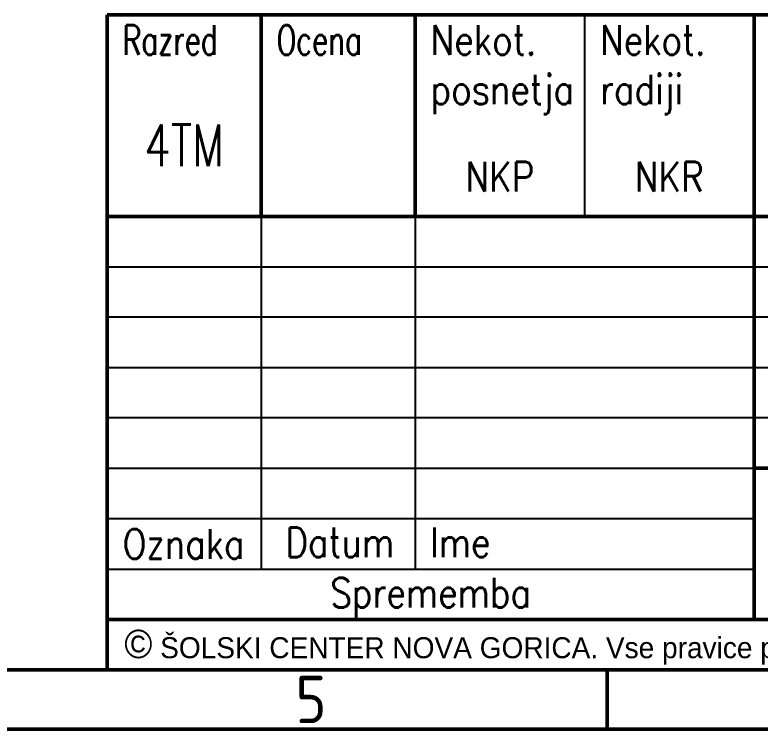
# Model space of a CAD drawing. Header units: millimetres. Extents: x -2290 to 830, y 1385 to 3624.
# Drawn here: x -729.8 to -239.1, y 1385 to 1855 of the extents above; entities that cross this region are included whole.
import ezdxf
from ezdxf.enums import TextEntityAlignment as Align

# ---------------------------------------------------------------- set-up
doc = ezdxf.new("R2010")
doc.units = ezdxf.units.MM
doc.header["$MEASUREMENT"] = 0
for name, color, linetype, lineweight in [('Crta_025', 5, 'Continuous', 25), ('Crta_035', 3, 'Continuous', 35), ('Crta_05', 1, 'Continuous', 50)]:
    doc.layers.add(name, color=color, linetype=linetype, lineweight=lineweight)
doc.layers.add('RAHM2', color=1, linetype='Continuous')
doc.styles.add('oznake', font='geniso.shx', dxfattribs={"height": 4})
doc.styles.get("Standard").update_dxf_attribs({"font": 'arial.ttf'})
doc.styles.add('TEHN_25', font='romans.shx', dxfattribs={"width": 0.85, "height": 2.5})
doc.styles.add('TEHN_35', font='romans.shx', dxfattribs={"width": 0.85, "height": 3.5})

msp = doc.modelspace()

# ---------------------------------------------------------------- linework, layer by layer
at = {"layer": 'Crta_025'}
for p, q in [((-354.6223, 1854.96376), (-354.6223, 1722.36376)), ((-567.5623, 1722.36376), (-567.5623, 1490.31376)), ((-466.1623, 1722.36376), (-466.1623, 1490.31376)), ((-668.9623, 1689.21376), (101.6777, 1689.21376)), ((101.6777, 1656.06376), (-668.9623, 1656.06376)), ((-668.9623, 1622.91376), (101.6777, 1622.91376)), ((101.6777, 1589.76376), (-668.9623, 1589.76376)), ((-668.9623, 1556.61376), (-243.0823, 1556.61376)), ((-243.0823, 1523.46376), (-668.9623, 1523.46376)), ((-668.9623, 1490.31376), (-243.0823, 1490.31376))]:
    msp.add_line(p, q, dxfattribs=at)
at = {"layer": 'Crta_05'}
for p, q in [((-668.9623, 1854.96376), (-668.9623, 1424.01376)), ((-668.9623, 1854.96376), (791.1977, 1854.96376)), ((-567.5623, 1854.96376), (-567.5623, 1722.36376)), ((-466.1623, 1854.96376), (-466.1623, 1722.36376)), ((-243.0823, 1854.96376), (-243.0823, 1457.16376)), ((-668.9623, 1722.36376), (791.1977, 1722.36376)), ((-243.0823, 1556.61376), (791.1977, 1556.61376)), ((-668.9623, 1457.16376), (649.2377, 1457.16376)), ((-2250.8023, 1424.01376), (791.1977, 1424.01376)), ((-339.8023, 1424.01376), (-339.8023, 1385.01376)), ((-2289.8023, 1385.01376), (830.1977, 1385.01376))]:
    msp.add_line(p, q, dxfattribs=at)

# ---------------------------------------------------------------- texts
at = {"layer": 'Crta_025', "style": 'TEHN_25'}
for s, width, p in [('Razred', 0.7, (-658.8223, 1828.63876)), ('Ocena', 0.7, (-557.4223, 1828.63876)), ('Oznaka', 0.85, (-658.8223, 1497.13876))]:
    msp.add_text(s, height=19.5, dxfattribs=dict(at, width=width)).set_placement(p)
at = {"layer": 'Crta_025', "style": 'TEHN_25', "width": 0.85}
for s, p in [('Datum', (-515.81702, 1498.11376)), ('Ime', (-436.5223, 1498.11376)), ('Sprememba', (-456.0223, 1464.96376))]:
    msp.add_text(s, height=19.5, dxfattribs=at).set_placement(p, align=Align.CENTER)
at = {"layer": 'Crta_025', "char_height": 19.5, "attachment_point": 1, "style": 'TEHN_25'}
for s, insert in [('Nekot.\\Pposnetja', (-456.0223, 1848.13876)), ('Nekot.\\Pradiji', (-344.4823, 1848.13876))]:
    msp.add_mtext_dynamic_manual_height_columns(s, width=14.3, gutter_width=17.5, heights=[0], dxfattribs=dict(at, insert=insert))
at = {"layer": 'Crta_025', "insert": (-657.68145, 1450.33876), "char_height": 19.5, "attachment_point": 1}
msp.add_mtext_dynamic_manual_height_columns('{\\fSymbol|b0|i0|c2|p18;\\H0.95833x;Ó\\fMS Shell Dlg 2|b0|i0|c238|p0;\\H0.73913x; ŠOLSKI CENTER NOVA GORICA. Vse pravice pridržane.}', width=759.3591479, gutter_width=12.5, heights=[0], dxfattribs=at)
at = {"layer": 'Crta_035'}
for tag, text, height, style, width, p in [('4TM', '----', 27.3, 'TEHN_35', 0.75, (-618.2623, 1755.51376)), ('NKP', '', 19.5, 'TEHN_25', 0.85, (-410.3923, 1738.74376)), ('NKR', '', 19.5, 'TEHN_25', 0.85, (-298.8523, 1738.74376))]:
    msp.add_attdef(tag, text=text, height=height, dxfattribs=dict(at, style=style, width=width)).set_placement(p, align=Align.CENTER)
at = {"layer": 'RAHM2', "insert": (-534.8023, 1404.51376), "char_height": 31.2, "attachment_point": 5, "style": 'oznake'}
msp.add_mtext_dynamic_manual_height_columns('5', width=49.1380701, gutter_width=12.5, heights=[0], dxfattribs=at)

doc.saveas('drawing.dxf')
